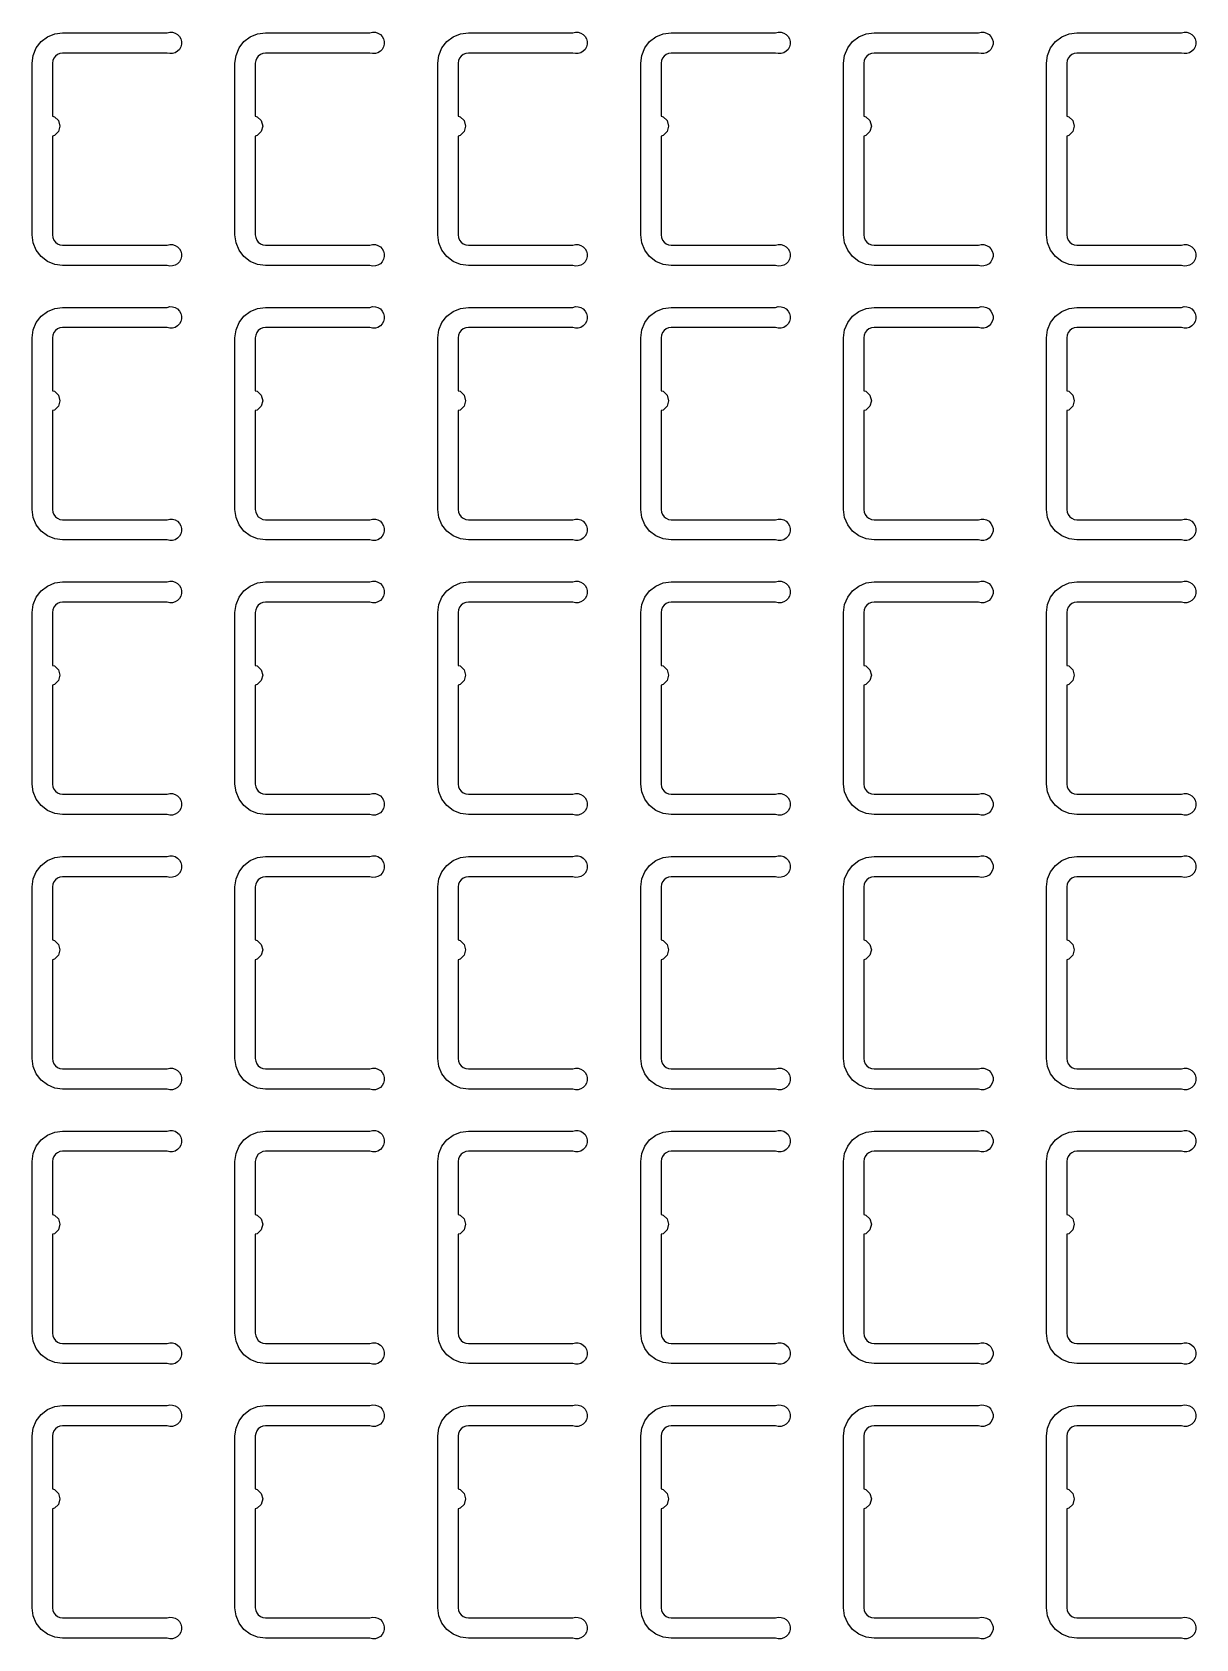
# Model space of a CAD drawing. Extents: x 11 to 212, y 11 to 212.
# Drawn here: x 122.02 to 132.15, y 135.26 to 149.23 of the extents above; entities that cross this region are included whole.
import ezdxf

# ---------------------------------------------------------------- set-up
doc = ezdxf.new("R2010")
doc.units = 0
doc.layers.add('L4', color=7, linetype='continuous')

msp = doc.modelspace()

# ---------------------------------------------------------------- linework, layer by layer
at = {"layer": 'L4'}
for points in [[(123.197, 147.382), (123.22, 147.388), (123.244, 147.387), (123.267, 147.38), (123.288, 147.368), (123.305, 147.35), (123.317, 147.329), (123.323, 147.306), (123.323, 147.282), (123.317, 147.259), (123.305, 147.238), (123.288, 147.22), (123.267, 147.208), (123.244, 147.201), (123.22, 147.2), (123.197, 147.206), (122.288, 147.206), (122.22, 147.215), (122.156, 147.241), (122.101, 147.283), (122.059, 147.338), (122.033, 147.402), (122.024, 147.471), (122.024, 148.965), (122.033, 149.033), (122.059, 149.097), (122.101, 149.152), (122.156, 149.194), (122.22, 149.22), (122.288, 149.229), (123.197, 149.229), (123.22, 149.235), (123.244, 149.234), (123.267, 149.227), (123.288, 149.215), (123.305, 149.198), (123.317, 149.177), (123.323, 149.153), (123.323, 149.129), (123.317, 149.106), (123.305, 149.085), (123.288, 149.068), (123.267, 149.055), (123.244, 149.048), (123.22, 149.048), (123.197, 149.053), (122.288, 149.053), (122.265, 149.05), (122.244, 149.041), (122.226, 149.027), (122.212, 149.009), (122.203, 148.988), (122.2, 148.965), (122.2, 148.504), (122.218, 148.499), (122.252, 148.465), (122.265, 148.418), (122.252, 148.371), (122.218, 148.336), (122.2, 148.331), (122.2, 147.471), (122.203, 147.448), (122.212, 147.426), (122.226, 147.408), (122.244, 147.394), (122.265, 147.385), (122.288, 147.382)], [(124.961, 147.382), (124.985, 147.388), (125.009, 147.387), (125.032, 147.38), (125.053, 147.368), (125.069, 147.35), (125.081, 147.329), (125.087, 147.306), (125.087, 147.282), (125.081, 147.259), (125.069, 147.238), (125.053, 147.22), (125.032, 147.208), (125.009, 147.201), (124.985, 147.2), (124.961, 147.206), (124.053, 147.206), (123.984, 147.215), (123.921, 147.241), (123.866, 147.283), (123.824, 147.338), (123.797, 147.402), (123.788, 147.471), (123.788, 148.965), (123.797, 149.033), (123.824, 149.097), (123.866, 149.152), (123.921, 149.194), (123.984, 149.22), (124.053, 149.229), (124.961, 149.229), (124.985, 149.235), (125.009, 149.234), (125.032, 149.227), (125.053, 149.215), (125.069, 149.198), (125.081, 149.177), (125.087, 149.153), (125.087, 149.129), (125.081, 149.106), (125.069, 149.085), (125.053, 149.068), (125.032, 149.055), (125.009, 149.048), (124.985, 149.048), (124.961, 149.053), (124.053, 149.053), (124.03, 149.05), (124.009, 149.041), (123.991, 149.027), (123.977, 149.009), (123.968, 148.988), (123.965, 148.965), (123.965, 148.504), (123.982, 148.499), (124.017, 148.465), (124.029, 148.418), (124.017, 148.371), (123.982, 148.336), (123.965, 148.331), (123.965, 147.471), (123.968, 147.448), (123.977, 147.426), (123.991, 147.408), (124.009, 147.394), (124.03, 147.385), (124.053, 147.382)], [(126.726, 147.382), (126.75, 147.388), (126.774, 147.387), (126.797, 147.38), (126.817, 147.368), (126.834, 147.35), (126.846, 147.329), (126.852, 147.306), (126.852, 147.282), (126.846, 147.259), (126.834, 147.238), (126.817, 147.22), (126.797, 147.208), (126.774, 147.201), (126.75, 147.2), (126.726, 147.206), (125.818, 147.206), (125.749, 147.215), (125.685, 147.241), (125.63, 147.283), (125.588, 147.338), (125.562, 147.402), (125.553, 147.471), (125.553, 148.965), (125.562, 149.033), (125.588, 149.097), (125.63, 149.152), (125.685, 149.194), (125.749, 149.22), (125.818, 149.229), (126.726, 149.229), (126.75, 149.235), (126.774, 149.234), (126.797, 149.227), (126.817, 149.215), (126.834, 149.198), (126.846, 149.177), (126.852, 149.153), (126.852, 149.129), (126.846, 149.106), (126.834, 149.085), (126.817, 149.068), (126.797, 149.055), (126.774, 149.048), (126.75, 149.048), (126.726, 149.053), (125.818, 149.053), (125.795, 149.05), (125.774, 149.041), (125.755, 149.027), (125.741, 149.009), (125.732, 148.988), (125.729, 148.965), (125.729, 148.504), (125.747, 148.499), (125.782, 148.465), (125.794, 148.418), (125.782, 148.371), (125.747, 148.336), (125.729, 148.331), (125.729, 147.471), (125.732, 147.448), (125.741, 147.426), (125.755, 147.408), (125.774, 147.394), (125.795, 147.385), (125.818, 147.382)], [(128.491, 147.382), (128.514, 147.388), (128.538, 147.387), (128.561, 147.38), (128.582, 147.368), (128.599, 147.35), (128.611, 147.329), (128.617, 147.306), (128.617, 147.282), (128.611, 147.259), (128.599, 147.238), (128.582, 147.22), (128.561, 147.208), (128.538, 147.201), (128.514, 147.2), (128.491, 147.206), (127.582, 147.206), (127.514, 147.215), (127.45, 147.241), (127.395, 147.283), (127.353, 147.338), (127.327, 147.402), (127.318, 147.471), (127.318, 148.965), (127.327, 149.033), (127.353, 149.097), (127.395, 149.152), (127.45, 149.194), (127.514, 149.22), (127.582, 149.229), (128.491, 149.229), (128.514, 149.235), (128.538, 149.234), (128.561, 149.227), (128.582, 149.215), (128.599, 149.198), (128.611, 149.177), (128.617, 149.153), (128.617, 149.129), (128.611, 149.106), (128.599, 149.085), (128.582, 149.068), (128.561, 149.055), (128.538, 149.048), (128.514, 149.048), (128.491, 149.053), (127.582, 149.053), (127.56, 149.05), (127.538, 149.041), (127.52, 149.027), (127.506, 149.009), (127.497, 148.988), (127.494, 148.965), (127.494, 148.504), (127.512, 148.499), (127.546, 148.465), (127.559, 148.418), (127.546, 148.371), (127.512, 148.336), (127.494, 148.331), (127.494, 147.471), (127.497, 147.448), (127.506, 147.426), (127.52, 147.408), (127.538, 147.394), (127.56, 147.385), (127.582, 147.382)], [(130.255, 147.382), (130.279, 147.388), (130.303, 147.387), (130.326, 147.38), (130.347, 147.368), (130.364, 147.35), (130.375, 147.329), (130.382, 147.306), (130.382, 147.282), (130.375, 147.259), (130.364, 147.238), (130.347, 147.22), (130.326, 147.208), (130.303, 147.201), (130.279, 147.2), (130.255, 147.206), (129.347, 147.206), (129.279, 147.215), (129.215, 147.241), (129.16, 147.283), (129.118, 147.338), (129.091, 147.402), (129.082, 147.471), (129.082, 148.965), (129.091, 149.033), (129.118, 149.097), (129.16, 149.152), (129.215, 149.194), (129.279, 149.22), (129.347, 149.229), (130.255, 149.229), (130.279, 149.235), (130.303, 149.234), (130.326, 149.227), (130.347, 149.215), (130.364, 149.198), (130.375, 149.177), (130.382, 149.153), (130.382, 149.129), (130.375, 149.106), (130.364, 149.085), (130.347, 149.068), (130.326, 149.055), (130.303, 149.048), (130.279, 149.048), (130.255, 149.053), (129.347, 149.053), (129.324, 149.05), (129.303, 149.041), (129.285, 149.027), (129.271, 149.009), (129.262, 148.988), (129.259, 148.965), (129.259, 148.504), (129.276, 148.499), (129.311, 148.465), (129.324, 148.418), (129.311, 148.371), (129.276, 148.336), (129.259, 148.331), (129.259, 147.471), (129.262, 147.448), (129.271, 147.426), (129.285, 147.408), (129.303, 147.394), (129.324, 147.385), (129.347, 147.382)], [(132.02, 147.382), (132.044, 147.388), (132.068, 147.387), (132.091, 147.38), (132.112, 147.368), (132.128, 147.35), (132.14, 147.329), (132.146, 147.306), (132.146, 147.282), (132.14, 147.259), (132.128, 147.238), (132.112, 147.22), (132.091, 147.208), (132.068, 147.201), (132.044, 147.2), (132.02, 147.206), (131.112, 147.206), (131.043, 147.215), (130.979, 147.241), (130.925, 147.283), (130.883, 147.338), (130.856, 147.402), (130.847, 147.471), (130.847, 148.965), (130.856, 149.033), (130.883, 149.097), (130.925, 149.152), (130.979, 149.194), (131.043, 149.22), (131.112, 149.229), (132.02, 149.229), (132.044, 149.235), (132.068, 149.234), (132.091, 149.227), (132.112, 149.215), (132.128, 149.198), (132.14, 149.177), (132.146, 149.153), (132.146, 149.129), (132.14, 149.106), (132.128, 149.085), (132.112, 149.068), (132.091, 149.055), (132.068, 149.048), (132.044, 149.048), (132.02, 149.053), (131.112, 149.053), (131.089, 149.05), (131.068, 149.041), (131.049, 149.027), (131.035, 149.009), (131.027, 148.988), (131.024, 148.965), (131.024, 148.504), (131.041, 148.499), (131.076, 148.465), (131.088, 148.418), (131.076, 148.371), (131.041, 148.336), (131.024, 148.331), (131.024, 147.471), (131.027, 147.448), (131.035, 147.426), (131.049, 147.408), (131.068, 147.394), (131.089, 147.385), (131.112, 147.382)], [(123.197, 144.994), (123.22, 145), (123.244, 144.999), (123.267, 144.992), (123.288, 144.98), (123.305, 144.962), (123.317, 144.941), (123.323, 144.918), (123.323, 144.894), (123.317, 144.871), (123.305, 144.85), (123.288, 144.832), (123.267, 144.82), (123.244, 144.813), (123.22, 144.812), (123.197, 144.818), (122.288, 144.818), (122.22, 144.827), (122.156, 144.853), (122.101, 144.895), (122.059, 144.95), (122.033, 145.014), (122.024, 145.082), (122.024, 146.576), (122.033, 146.645), (122.059, 146.709), (122.101, 146.764), (122.156, 146.806), (122.22, 146.832), (122.288, 146.841), (123.197, 146.841), (123.22, 146.847), (123.244, 146.846), (123.267, 146.839), (123.288, 146.827), (123.305, 146.809), (123.317, 146.788), (123.323, 146.765), (123.323, 146.741), (123.317, 146.718), (123.305, 146.697), (123.288, 146.679), (123.267, 146.667), (123.244, 146.66), (123.22, 146.659), (123.197, 146.665), (122.288, 146.665), (122.265, 146.662), (122.244, 146.653), (122.226, 146.639), (122.212, 146.621), (122.203, 146.599), (122.2, 146.576), (122.2, 146.116), (122.218, 146.111), (122.252, 146.076), (122.265, 146.029), (122.252, 145.982), (122.218, 145.948), (122.2, 145.943), (122.2, 145.082), (122.203, 145.06), (122.212, 145.038), (122.226, 145.02), (122.244, 145.006), (122.265, 144.997), (122.288, 144.994)], [(124.961, 144.994), (124.985, 145), (125.009, 144.999), (125.032, 144.992), (125.053, 144.98), (125.069, 144.962), (125.081, 144.941), (125.087, 144.918), (125.087, 144.894), (125.081, 144.871), (125.069, 144.85), (125.053, 144.832), (125.032, 144.82), (125.009, 144.813), (124.985, 144.812), (124.961, 144.818), (124.053, 144.818), (123.984, 144.827), (123.921, 144.853), (123.866, 144.895), (123.824, 144.95), (123.797, 145.014), (123.788, 145.082), (123.788, 146.576), (123.797, 146.645), (123.824, 146.709), (123.866, 146.764), (123.921, 146.806), (123.984, 146.832), (124.053, 146.841), (124.961, 146.841), (124.985, 146.847), (125.009, 146.846), (125.032, 146.839), (125.053, 146.827), (125.069, 146.809), (125.081, 146.788), (125.087, 146.765), (125.087, 146.741), (125.081, 146.718), (125.069, 146.697), (125.053, 146.679), (125.032, 146.667), (125.009, 146.66), (124.985, 146.659), (124.961, 146.665), (124.053, 146.665), (124.03, 146.662), (124.009, 146.653), (123.991, 146.639), (123.977, 146.621), (123.968, 146.599), (123.965, 146.576), (123.965, 146.116), (123.982, 146.111), (124.017, 146.076), (124.029, 146.029), (124.017, 145.982), (123.982, 145.948), (123.965, 145.943), (123.965, 145.082), (123.968, 145.06), (123.977, 145.038), (123.991, 145.02), (124.009, 145.006), (124.03, 144.997), (124.053, 144.994)], [(126.726, 144.994), (126.75, 145), (126.774, 144.999), (126.797, 144.992), (126.817, 144.98), (126.834, 144.962), (126.846, 144.941), (126.852, 144.918), (126.852, 144.894), (126.846, 144.871), (126.834, 144.85), (126.817, 144.832), (126.797, 144.82), (126.774, 144.813), (126.75, 144.812), (126.726, 144.818), (125.818, 144.818), (125.749, 144.827), (125.685, 144.853), (125.63, 144.895), (125.588, 144.95), (125.562, 145.014), (125.553, 145.082), (125.553, 146.576), (125.562, 146.645), (125.588, 146.709), (125.63, 146.764), (125.685, 146.806), (125.749, 146.832), (125.818, 146.841), (126.726, 146.841), (126.75, 146.847), (126.774, 146.846), (126.797, 146.839), (126.817, 146.827), (126.834, 146.809), (126.846, 146.788), (126.852, 146.765), (126.852, 146.741), (126.846, 146.718), (126.834, 146.697), (126.817, 146.679), (126.797, 146.667), (126.774, 146.66), (126.75, 146.659), (126.726, 146.665), (125.818, 146.665), (125.795, 146.662), (125.774, 146.653), (125.755, 146.639), (125.741, 146.621), (125.732, 146.599), (125.729, 146.576), (125.729, 146.116), (125.747, 146.111), (125.782, 146.076), (125.794, 146.029), (125.782, 145.982), (125.747, 145.948), (125.729, 145.943), (125.729, 145.082), (125.732, 145.06), (125.741, 145.038), (125.755, 145.02), (125.774, 145.006), (125.795, 144.997), (125.818, 144.994)], [(128.491, 144.994), (128.514, 145), (128.538, 144.999), (128.561, 144.992), (128.582, 144.98), (128.599, 144.962), (128.611, 144.941), (128.617, 144.918), (128.617, 144.894), (128.611, 144.871), (128.599, 144.85), (128.582, 144.832), (128.561, 144.82), (128.538, 144.813), (128.514, 144.812), (128.491, 144.818), (127.582, 144.818), (127.514, 144.827), (127.45, 144.853), (127.395, 144.895), (127.353, 144.95), (127.327, 145.014), (127.318, 145.082), (127.318, 146.576), (127.327, 146.645), (127.353, 146.709), (127.395, 146.764), (127.45, 146.806), (127.514, 146.832), (127.582, 146.841), (128.491, 146.841), (128.514, 146.847), (128.538, 146.846), (128.561, 146.839), (128.582, 146.827), (128.599, 146.809), (128.611, 146.788), (128.617, 146.765), (128.617, 146.741), (128.611, 146.718), (128.599, 146.697), (128.582, 146.679), (128.561, 146.667), (128.538, 146.66), (128.514, 146.659), (128.491, 146.665), (127.582, 146.665), (127.56, 146.662), (127.538, 146.653), (127.52, 146.639), (127.506, 146.621), (127.497, 146.599), (127.494, 146.576), (127.494, 146.116), (127.512, 146.111), (127.546, 146.076), (127.559, 146.029), (127.546, 145.982), (127.512, 145.948), (127.494, 145.943), (127.494, 145.082), (127.497, 145.06), (127.506, 145.038), (127.52, 145.02), (127.538, 145.006), (127.56, 144.997), (127.582, 144.994)], [(130.255, 144.994), (130.279, 145), (130.303, 144.999), (130.326, 144.992), (130.347, 144.98), (130.364, 144.962), (130.375, 144.941), (130.382, 144.918), (130.382, 144.894), (130.375, 144.871), (130.364, 144.85), (130.347, 144.832), (130.326, 144.82), (130.303, 144.813), (130.279, 144.812), (130.255, 144.818), (129.347, 144.818), (129.279, 144.827), (129.215, 144.853), (129.16, 144.895), (129.118, 144.95), (129.091, 145.014), (129.082, 145.082), (129.082, 146.576), (129.091, 146.645), (129.118, 146.709), (129.16, 146.764), (129.215, 146.806), (129.279, 146.832), (129.347, 146.841), (130.255, 146.841), (130.279, 146.847), (130.303, 146.846), (130.326, 146.839), (130.347, 146.827), (130.364, 146.809), (130.375, 146.788), (130.382, 146.765), (130.382, 146.741), (130.375, 146.718), (130.364, 146.697), (130.347, 146.679), (130.326, 146.667), (130.303, 146.66), (130.279, 146.659), (130.255, 146.665), (129.347, 146.665), (129.324, 146.662), (129.303, 146.653), (129.285, 146.639), (129.271, 146.621), (129.262, 146.599), (129.259, 146.576), (129.259, 146.116), (129.276, 146.111), (129.311, 146.076), (129.324, 146.029), (129.311, 145.982), (129.276, 145.948), (129.259, 145.943), (129.259, 145.082), (129.262, 145.06), (129.271, 145.038), (129.285, 145.02), (129.303, 145.006), (129.324, 144.997), (129.347, 144.994)], [(132.02, 144.994), (132.044, 145), (132.068, 144.999), (132.091, 144.992), (132.112, 144.98), (132.128, 144.962), (132.14, 144.941), (132.146, 144.918), (132.146, 144.894), (132.14, 144.871), (132.128, 144.85), (132.112, 144.832), (132.091, 144.82), (132.068, 144.813), (132.044, 144.812), (132.02, 144.818), (131.112, 144.818), (131.043, 144.827), (130.979, 144.853), (130.925, 144.895), (130.883, 144.95), (130.856, 145.014), (130.847, 145.082), (130.847, 146.576), (130.856, 146.645), (130.883, 146.709), (130.925, 146.764), (130.979, 146.806), (131.043, 146.832), (131.112, 146.841), (132.02, 146.841), (132.044, 146.847), (132.068, 146.846), (132.091, 146.839), (132.112, 146.827), (132.128, 146.809), (132.14, 146.788), (132.146, 146.765), (132.146, 146.741), (132.14, 146.718), (132.128, 146.697), (132.112, 146.679), (132.091, 146.667), (132.068, 146.66), (132.044, 146.659), (132.02, 146.665), (131.112, 146.665), (131.089, 146.662), (131.068, 146.653), (131.049, 146.639), (131.035, 146.621), (131.027, 146.599), (131.024, 146.576), (131.024, 146.116), (131.041, 146.111), (131.076, 146.076), (131.088, 146.029), (131.076, 145.982), (131.041, 145.948), (131.024, 145.943), (131.024, 145.082), (131.027, 145.06), (131.035, 145.038), (131.049, 145.02), (131.068, 145.006), (131.089, 144.997), (131.112, 144.994)], [(123.197, 142.606), (123.22, 142.611), (123.244, 142.611), (123.267, 142.604), (123.288, 142.591), (123.305, 142.574), (123.317, 142.553), (123.323, 142.53), (123.323, 142.506), (123.317, 142.482), (123.305, 142.461), (123.288, 142.444), (123.267, 142.432), (123.244, 142.425), (123.22, 142.424), (123.197, 142.429), (122.288, 142.429), (122.22, 142.438), (122.156, 142.465), (122.101, 142.507), (122.059, 142.562), (122.033, 142.626), (122.024, 142.694), (122.024, 144.188), (122.033, 144.257), (122.059, 144.321), (122.101, 144.375), (122.156, 144.417), (122.22, 144.444), (122.288, 144.453), (123.197, 144.453), (123.22, 144.458), (123.244, 144.458), (123.267, 144.451), (123.288, 144.438), (123.305, 144.421), (123.317, 144.4), (123.323, 144.377), (123.323, 144.353), (123.317, 144.329), (123.305, 144.308), (123.288, 144.291), (123.267, 144.279), (123.244, 144.272), (123.22, 144.271), (123.197, 144.276), (122.288, 144.276), (122.265, 144.273), (122.244, 144.265), (122.226, 144.251), (122.212, 144.232), (122.203, 144.211), (122.2, 144.188), (122.2, 143.727), (122.218, 143.723), (122.252, 143.688), (122.265, 143.641), (122.252, 143.594), (122.218, 143.56), (122.2, 143.555), (122.2, 142.694), (122.203, 142.671), (122.212, 142.65), (122.226, 142.632), (122.244, 142.618), (122.265, 142.609), (122.288, 142.606)], [(124.961, 142.606), (124.985, 142.611), (125.009, 142.611), (125.032, 142.604), (125.053, 142.591), (125.069, 142.574), (125.081, 142.553), (125.087, 142.53), (125.087, 142.506), (125.081, 142.482), (125.069, 142.461), (125.053, 142.444), (125.032, 142.432), (125.009, 142.425), (124.985, 142.424), (124.961, 142.429), (124.053, 142.429), (123.984, 142.438), (123.921, 142.465), (123.866, 142.507), (123.824, 142.562), (123.797, 142.626), (123.788, 142.694), (123.788, 144.188), (123.797, 144.257), (123.824, 144.321), (123.866, 144.375), (123.921, 144.417), (123.984, 144.444), (124.053, 144.453), (124.961, 144.453), (124.985, 144.458), (125.009, 144.458), (125.032, 144.451), (125.053, 144.438), (125.069, 144.421), (125.081, 144.4), (125.087, 144.377), (125.087, 144.353), (125.081, 144.329), (125.069, 144.308), (125.053, 144.291), (125.032, 144.279), (125.009, 144.272), (124.985, 144.271), (124.961, 144.276), (124.053, 144.276), (124.03, 144.273), (124.009, 144.265), (123.991, 144.251), (123.977, 144.232), (123.968, 144.211), (123.965, 144.188), (123.965, 143.727), (123.982, 143.723), (124.017, 143.688), (124.029, 143.641), (124.017, 143.594), (123.982, 143.56), (123.965, 143.555), (123.965, 142.694), (123.968, 142.671), (123.977, 142.65), (123.991, 142.632), (124.009, 142.618), (124.03, 142.609), (124.053, 142.606)], [(126.726, 142.606), (126.75, 142.611), (126.774, 142.611), (126.797, 142.604), (126.817, 142.591), (126.834, 142.574), (126.846, 142.553), (126.852, 142.53), (126.852, 142.506), (126.846, 142.482), (126.834, 142.461), (126.817, 142.444), (126.797, 142.432), (126.774, 142.425), (126.75, 142.424), (126.726, 142.429), (125.818, 142.429), (125.749, 142.438), (125.685, 142.465), (125.63, 142.507), (125.588, 142.562), (125.562, 142.626), (125.553, 142.694), (125.553, 144.188), (125.562, 144.257), (125.588, 144.321), (125.63, 144.375), (125.685, 144.417), (125.749, 144.444), (125.818, 144.453), (126.726, 144.453), (126.75, 144.458), (126.774, 144.458), (126.797, 144.451), (126.817, 144.438), (126.834, 144.421), (126.846, 144.4), (126.852, 144.377), (126.852, 144.353), (126.846, 144.329), (126.834, 144.308), (126.817, 144.291), (126.797, 144.279), (126.774, 144.272), (126.75, 144.271), (126.726, 144.276), (125.818, 144.276), (125.795, 144.273), (125.774, 144.265), (125.755, 144.251), (125.741, 144.232), (125.732, 144.211), (125.729, 144.188), (125.729, 143.727), (125.747, 143.723), (125.782, 143.688), (125.794, 143.641), (125.782, 143.594), (125.747, 143.56), (125.729, 143.555), (125.729, 142.694), (125.732, 142.671), (125.741, 142.65), (125.755, 142.632), (125.774, 142.618), (125.795, 142.609), (125.818, 142.606)], [(128.491, 142.606), (128.514, 142.611), (128.538, 142.611), (128.561, 142.604), (128.582, 142.591), (128.599, 142.574), (128.611, 142.553), (128.617, 142.53), (128.617, 142.506), (128.611, 142.482), (128.599, 142.461), (128.582, 142.444), (128.561, 142.432), (128.538, 142.425), (128.514, 142.424), (128.491, 142.429), (127.582, 142.429), (127.514, 142.438), (127.45, 142.465), (127.395, 142.507), (127.353, 142.562), (127.327, 142.626), (127.318, 142.694), (127.318, 144.188), (127.327, 144.257), (127.353, 144.321), (127.395, 144.375), (127.45, 144.417), (127.514, 144.444), (127.582, 144.453), (128.491, 144.453), (128.514, 144.458), (128.538, 144.458), (128.561, 144.451), (128.582, 144.438), (128.599, 144.421), (128.611, 144.4), (128.617, 144.377), (128.617, 144.353), (128.611, 144.329), (128.599, 144.308), (128.582, 144.291), (128.561, 144.279), (128.538, 144.272), (128.514, 144.271), (128.491, 144.276), (127.582, 144.276), (127.56, 144.273), (127.538, 144.265), (127.52, 144.251), (127.506, 144.232), (127.497, 144.211), (127.494, 144.188), (127.494, 143.727), (127.512, 143.723), (127.546, 143.688), (127.559, 143.641), (127.546, 143.594), (127.512, 143.56), (127.494, 143.555), (127.494, 142.694), (127.497, 142.671), (127.506, 142.65), (127.52, 142.632), (127.538, 142.618), (127.56, 142.609), (127.582, 142.606)], [(130.255, 142.606), (130.279, 142.611), (130.303, 142.611), (130.326, 142.604), (130.347, 142.591), (130.364, 142.574), (130.375, 142.553), (130.382, 142.53), (130.382, 142.506), (130.375, 142.482), (130.364, 142.461), (130.347, 142.444), (130.326, 142.432), (130.303, 142.425), (130.279, 142.424), (130.255, 142.429), (129.347, 142.429), (129.279, 142.438), (129.215, 142.465), (129.16, 142.507), (129.118, 142.562), (129.091, 142.626), (129.082, 142.694), (129.082, 144.188), (129.091, 144.257), (129.118, 144.321), (129.16, 144.375), (129.215, 144.417), (129.279, 144.444), (129.347, 144.453), (130.255, 144.453), (130.279, 144.458), (130.303, 144.458), (130.326, 144.451), (130.347, 144.438), (130.364, 144.421), (130.375, 144.4), (130.382, 144.377), (130.382, 144.353), (130.375, 144.329), (130.364, 144.308), (130.347, 144.291), (130.326, 144.279), (130.303, 144.272), (130.279, 144.271), (130.255, 144.276), (129.347, 144.276), (129.324, 144.273), (129.303, 144.265), (129.285, 144.251), (129.271, 144.232), (129.262, 144.211), (129.259, 144.188), (129.259, 143.727), (129.276, 143.723), (129.311, 143.688), (129.324, 143.641), (129.311, 143.594), (129.276, 143.56), (129.259, 143.555), (129.259, 142.694), (129.262, 142.671), (129.271, 142.65), (129.285, 142.632), (129.303, 142.618), (129.324, 142.609), (129.347, 142.606)], [(132.02, 142.606), (132.044, 142.611), (132.068, 142.611), (132.091, 142.604), (132.112, 142.591), (132.128, 142.574), (132.14, 142.553), (132.146, 142.53), (132.146, 142.506), (132.14, 142.482), (132.128, 142.461), (132.112, 142.444), (132.091, 142.432), (132.068, 142.425), (132.044, 142.424), (132.02, 142.429), (131.112, 142.429), (131.043, 142.438), (130.979, 142.465), (130.925, 142.507), (130.883, 142.562), (130.856, 142.626), (130.847, 142.694), (130.847, 144.188), (130.856, 144.257), (130.883, 144.321), (130.925, 144.375), (130.979, 144.417), (131.043, 144.444), (131.112, 144.453), (132.02, 144.453), (132.044, 144.458), (132.068, 144.458), (132.091, 144.451), (132.112, 144.438), (132.128, 144.421), (132.14, 144.4), (132.146, 144.377), (132.146, 144.353), (132.14, 144.329), (132.128, 144.308), (132.112, 144.291), (132.091, 144.279), (132.068, 144.272), (132.044, 144.271), (132.02, 144.276), (131.112, 144.276), (131.089, 144.273), (131.068, 144.265), (131.049, 144.251), (131.035, 144.232), (131.027, 144.211), (131.024, 144.188), (131.024, 143.727), (131.041, 143.723), (131.076, 143.688), (131.088, 143.641), (131.076, 143.594), (131.041, 143.56), (131.024, 143.555), (131.024, 142.694), (131.027, 142.671), (131.035, 142.65), (131.049, 142.632), (131.068, 142.618), (131.089, 142.609), (131.112, 142.606)], [(123.197, 140.218), (123.22, 140.223), (123.244, 140.222), (123.267, 140.216), (123.288, 140.203), (123.305, 140.186), (123.317, 140.165), (123.323, 140.141), (123.323, 140.117), (123.317, 140.094), (123.305, 140.073), (123.288, 140.056), (123.267, 140.043), (123.244, 140.036), (123.22, 140.036), (123.197, 140.041), (122.288, 140.041), (122.22, 140.05), (122.156, 140.077), (122.101, 140.119), (122.059, 140.174), (122.033, 140.237), (122.024, 140.306), (122.024, 141.8), (122.033, 141.869), (122.059, 141.932), (122.101, 141.987), (122.156, 142.029), (122.22, 142.056), (122.288, 142.065), (123.197, 142.065), (123.22, 142.07), (123.244, 142.069), (123.267, 142.063), (123.288, 142.05), (123.305, 142.033), (123.317, 142.012), (123.323, 141.989), (123.323, 141.964), (123.317, 141.941), (123.305, 141.92), (123.288, 141.903), (123.267, 141.89), (123.244, 141.884), (123.22, 141.883), (123.197, 141.888), (122.288, 141.888), (122.265, 141.885), (122.244, 141.876), (122.226, 141.862), (122.212, 141.844), (122.203, 141.823), (122.2, 141.8), (122.2, 141.339), (122.218, 141.334), (122.252, 141.3), (122.265, 141.253), (122.252, 141.206), (122.218, 141.171), (122.2, 141.167), (122.2, 140.306), (122.203, 140.283), (122.212, 140.262), (122.226, 140.243), (122.244, 140.229), (122.265, 140.221), (122.288, 140.218)], [(124.961, 140.218), (124.985, 140.223), (125.009, 140.222), (125.032, 140.216), (125.053, 140.203), (125.069, 140.186), (125.081, 140.165), (125.087, 140.141), (125.087, 140.117), (125.081, 140.094), (125.069, 140.073), (125.053, 140.056), (125.032, 140.043), (125.009, 140.036), (124.985, 140.036), (124.961, 140.041), (124.053, 140.041), (123.984, 140.05), (123.921, 140.077), (123.866, 140.119), (123.824, 140.174), (123.797, 140.237), (123.788, 140.306), (123.788, 141.8), (123.797, 141.869), (123.824, 141.932), (123.866, 141.987), (123.921, 142.029), (123.984, 142.056), (124.053, 142.065), (124.961, 142.065), (124.985, 142.07), (125.009, 142.069), (125.032, 142.063), (125.053, 142.05), (125.069, 142.033), (125.081, 142.012), (125.087, 141.989), (125.087, 141.964), (125.081, 141.941), (125.069, 141.92), (125.053, 141.903), (125.032, 141.89), (125.009, 141.884), (124.985, 141.883), (124.961, 141.888), (124.053, 141.888), (124.03, 141.885), (124.009, 141.876), (123.991, 141.862), (123.977, 141.844), (123.968, 141.823), (123.965, 141.8), (123.965, 141.339), (123.982, 141.334), (124.017, 141.3), (124.029, 141.253), (124.017, 141.206), (123.982, 141.171), (123.965, 141.167), (123.965, 140.306), (123.968, 140.283), (123.977, 140.262), (123.991, 140.243), (124.009, 140.229), (124.03, 140.221), (124.053, 140.218)], [(126.726, 140.218), (126.75, 140.223), (126.774, 140.222), (126.797, 140.216), (126.817, 140.203), (126.834, 140.186), (126.846, 140.165), (126.852, 140.141), (126.852, 140.117), (126.846, 140.094), (126.834, 140.073), (126.817, 140.056), (126.797, 140.043), (126.774, 140.036), (126.75, 140.036), (126.726, 140.041), (125.818, 140.041), (125.749, 140.05), (125.685, 140.077), (125.63, 140.119), (125.588, 140.174), (125.562, 140.237), (125.553, 140.306), (125.553, 141.8), (125.562, 141.869), (125.588, 141.932), (125.63, 141.987), (125.685, 142.029), (125.749, 142.056), (125.818, 142.065), (126.726, 142.065), (126.75, 142.07), (126.774, 142.069), (126.797, 142.063), (126.817, 142.05), (126.834, 142.033), (126.846, 142.012), (126.852, 141.989), (126.852, 141.964), (126.846, 141.941), (126.834, 141.92), (126.817, 141.903), (126.797, 141.89), (126.774, 141.884), (126.75, 141.883), (126.726, 141.888), (125.818, 141.888), (125.795, 141.885), (125.774, 141.876), (125.755, 141.862), (125.741, 141.844), (125.732, 141.823), (125.729, 141.8), (125.729, 141.339), (125.747, 141.334), (125.782, 141.3), (125.794, 141.253), (125.782, 141.206), (125.747, 141.171), (125.729, 141.167), (125.729, 140.306), (125.732, 140.283), (125.741, 140.262), (125.755, 140.243), (125.774, 140.229), (125.795, 140.221), (125.818, 140.218)], [(128.491, 140.218), (128.514, 140.223), (128.538, 140.222), (128.561, 140.216), (128.582, 140.203), (128.599, 140.186), (128.611, 140.165), (128.617, 140.141), (128.617, 140.117), (128.611, 140.094), (128.599, 140.073), (128.582, 140.056), (128.561, 140.043), (128.538, 140.036), (128.514, 140.036), (128.491, 140.041), (127.582, 140.041), (127.514, 140.05), (127.45, 140.077), (127.395, 140.119), (127.353, 140.174), (127.327, 140.237), (127.318, 140.306), (127.318, 141.8), (127.327, 141.869), (127.353, 141.932), (127.395, 141.987), (127.45, 142.029), (127.514, 142.056), (127.582, 142.065), (128.491, 142.065), (128.514, 142.07), (128.538, 142.069), (128.561, 142.063), (128.582, 142.05), (128.599, 142.033), (128.611, 142.012), (128.617, 141.989), (128.617, 141.964), (128.611, 141.941), (128.599, 141.92), (128.582, 141.903), (128.561, 141.89), (128.538, 141.884), (128.514, 141.883), (128.491, 141.888), (127.582, 141.888), (127.56, 141.885), (127.538, 141.876), (127.52, 141.862), (127.506, 141.844), (127.497, 141.823), (127.494, 141.8), (127.494, 141.339), (127.512, 141.334), (127.546, 141.3), (127.559, 141.253), (127.546, 141.206), (127.512, 141.171), (127.494, 141.167), (127.494, 140.306), (127.497, 140.283), (127.506, 140.262), (127.52, 140.243), (127.538, 140.229), (127.56, 140.221), (127.582, 140.218)], [(130.255, 140.218), (130.279, 140.223), (130.303, 140.222), (130.326, 140.216), (130.347, 140.203), (130.364, 140.186), (130.375, 140.165), (130.382, 140.141), (130.382, 140.117), (130.375, 140.094), (130.364, 140.073), (130.347, 140.056), (130.326, 140.043), (130.303, 140.036), (130.279, 140.036), (130.255, 140.041), (129.347, 140.041), (129.279, 140.05), (129.215, 140.077), (129.16, 140.119), (129.118, 140.174), (129.091, 140.237), (129.082, 140.306), (129.082, 141.8), (129.091, 141.869), (129.118, 141.932), (129.16, 141.987), (129.215, 142.029), (129.279, 142.056), (129.347, 142.065), (130.255, 142.065), (130.279, 142.07), (130.303, 142.069), (130.326, 142.063), (130.347, 142.05), (130.364, 142.033), (130.375, 142.012), (130.382, 141.989), (130.382, 141.964), (130.375, 141.941), (130.364, 141.92), (130.347, 141.903), (130.326, 141.89), (130.303, 141.884), (130.279, 141.883), (130.255, 141.888), (129.347, 141.888), (129.324, 141.885), (129.303, 141.876), (129.285, 141.862), (129.271, 141.844), (129.262, 141.823), (129.259, 141.8), (129.259, 141.339), (129.276, 141.334), (129.311, 141.3), (129.324, 141.253), (129.311, 141.206), (129.276, 141.171), (129.259, 141.167), (129.259, 140.306), (129.262, 140.283), (129.271, 140.262), (129.285, 140.243), (129.303, 140.229), (129.324, 140.221), (129.347, 140.218)], [(132.02, 140.218), (132.044, 140.223), (132.068, 140.222), (132.091, 140.216), (132.112, 140.203), (132.128, 140.186), (132.14, 140.165), (132.146, 140.141), (132.146, 140.117), (132.14, 140.094), (132.128, 140.073), (132.112, 140.056), (132.091, 140.043), (132.068, 140.036), (132.044, 140.036), (132.02, 140.041), (131.112, 140.041), (131.043, 140.05), (130.979, 140.077), (130.925, 140.119), (130.883, 140.174), (130.856, 140.237), (130.847, 140.306), (130.847, 141.8), (130.856, 141.869), (130.883, 141.932), (130.925, 141.987), (130.979, 142.029), (131.043, 142.056), (131.112, 142.065), (132.02, 142.065), (132.044, 142.07), (132.068, 142.069), (132.091, 142.063), (132.112, 142.05), (132.128, 142.033), (132.14, 142.012), (132.146, 141.989), (132.146, 141.964), (132.14, 141.941), (132.128, 141.92), (132.112, 141.903), (132.091, 141.89), (132.068, 141.884), (132.044, 141.883), (132.02, 141.888), (131.112, 141.888), (131.089, 141.885), (131.068, 141.876), (131.049, 141.862), (131.035, 141.844), (131.027, 141.823), (131.024, 141.8), (131.024, 141.339), (131.041, 141.334), (131.076, 141.3), (131.088, 141.253), (131.076, 141.206), (131.041, 141.171), (131.024, 141.167), (131.024, 140.306), (131.027, 140.283), (131.035, 140.262), (131.049, 140.243), (131.068, 140.229), (131.089, 140.221), (131.112, 140.218)], [(123.197, 137.829), (123.22, 137.835), (123.244, 137.834), (123.267, 137.827), (123.288, 137.815), (123.305, 137.798), (123.317, 137.777), (123.323, 137.753), (123.323, 137.729), (123.317, 137.706), (123.305, 137.685), (123.288, 137.668), (123.267, 137.655), (123.244, 137.648), (123.22, 137.648), (123.197, 137.653), (122.288, 137.653), (122.22, 137.662), (122.156, 137.688), (122.101, 137.73), (122.059, 137.785), (122.033, 137.849), (122.024, 137.918), (122.024, 139.412), (122.033, 139.48), (122.059, 139.544), (122.101, 139.599), (122.156, 139.641), (122.22, 139.667), (122.288, 139.676), (123.197, 139.676), (123.22, 139.682), (123.244, 139.681), (123.267, 139.674), (123.288, 139.662), (123.305, 139.645), (123.317, 139.624), (123.323, 139.6), (123.323, 139.576), (123.317, 139.553), (123.305, 139.532), (123.288, 139.515), (123.267, 139.502), (123.244, 139.495), (123.22, 139.495), (123.197, 139.5), (122.288, 139.5), (122.265, 139.497), (122.244, 139.488), (122.226, 139.474), (122.212, 139.456), (122.203, 139.435), (122.2, 139.412), (122.2, 138.951), (122.218, 138.946), (122.252, 138.912), (122.265, 138.865), (122.252, 138.818), (122.218, 138.783), (122.2, 138.778), (122.2, 137.918), (122.203, 137.895), (122.212, 137.874), (122.226, 137.855), (122.244, 137.841), (122.265, 137.832), (122.288, 137.829)], [(124.961, 137.829), (124.985, 137.835), (125.009, 137.834), (125.032, 137.827), (125.053, 137.815), (125.069, 137.798), (125.081, 137.777), (125.087, 137.753), (125.087, 137.729), (125.081, 137.706), (125.069, 137.685), (125.053, 137.668), (125.032, 137.655), (125.009, 137.648), (124.985, 137.648), (124.961, 137.653), (124.053, 137.653), (123.984, 137.662), (123.921, 137.688), (123.866, 137.73), (123.824, 137.785), (123.797, 137.849), (123.788, 137.918), (123.788, 139.412), (123.797, 139.48), (123.824, 139.544), (123.866, 139.599), (123.921, 139.641), (123.984, 139.667), (124.053, 139.676), (124.961, 139.676), (124.985, 139.682), (125.009, 139.681), (125.032, 139.674), (125.053, 139.662), (125.069, 139.645), (125.081, 139.624), (125.087, 139.6), (125.087, 139.576), (125.081, 139.553), (125.069, 139.532), (125.053, 139.515), (125.032, 139.502), (125.009, 139.495), (124.985, 139.495), (124.961, 139.5), (124.053, 139.5), (124.03, 139.497), (124.009, 139.488), (123.991, 139.474), (123.977, 139.456), (123.968, 139.435), (123.965, 139.412), (123.965, 138.951), (123.982, 138.946), (124.017, 138.912), (124.029, 138.865), (124.017, 138.818), (123.982, 138.783), (123.965, 138.778), (123.965, 137.918), (123.968, 137.895), (123.977, 137.874), (123.991, 137.855), (124.009, 137.841), (124.03, 137.832), (124.053, 137.829)], [(126.726, 137.829), (126.75, 137.835), (126.774, 137.834), (126.797, 137.827), (126.817, 137.815), (126.834, 137.798), (126.846, 137.777), (126.852, 137.753), (126.852, 137.729), (126.846, 137.706), (126.834, 137.685), (126.817, 137.668), (126.797, 137.655), (126.774, 137.648), (126.75, 137.648), (126.726, 137.653), (125.818, 137.653), (125.749, 137.662), (125.685, 137.688), (125.63, 137.73), (125.588, 137.785), (125.562, 137.849), (125.553, 137.918), (125.553, 139.412), (125.562, 139.48), (125.588, 139.544), (125.63, 139.599), (125.685, 139.641), (125.749, 139.667), (125.818, 139.676), (126.726, 139.676), (126.75, 139.682), (126.774, 139.681), (126.797, 139.674), (126.817, 139.662), (126.834, 139.645), (126.846, 139.624), (126.852, 139.6), (126.852, 139.576), (126.846, 139.553), (126.834, 139.532), (126.817, 139.515), (126.797, 139.502), (126.774, 139.495), (126.75, 139.495), (126.726, 139.5), (125.818, 139.5), (125.795, 139.497), (125.774, 139.488), (125.755, 139.474), (125.741, 139.456), (125.732, 139.435), (125.729, 139.412), (125.729, 138.951), (125.747, 138.946), (125.782, 138.912), (125.794, 138.865), (125.782, 138.818), (125.747, 138.783), (125.729, 138.778), (125.729, 137.918), (125.732, 137.895), (125.741, 137.874), (125.755, 137.855), (125.774, 137.841), (125.795, 137.832), (125.818, 137.829)], [(128.491, 137.829), (128.514, 137.835), (128.538, 137.834), (128.561, 137.827), (128.582, 137.815), (128.599, 137.798), (128.611, 137.777), (128.617, 137.753), (128.617, 137.729), (128.611, 137.706), (128.599, 137.685), (128.582, 137.668), (128.561, 137.655), (128.538, 137.648), (128.514, 137.648), (128.491, 137.653), (127.582, 137.653), (127.514, 137.662), (127.45, 137.688), (127.395, 137.73), (127.353, 137.785), (127.327, 137.849), (127.318, 137.918), (127.318, 139.412), (127.327, 139.48), (127.353, 139.544), (127.395, 139.599), (127.45, 139.641), (127.514, 139.667), (127.582, 139.676), (128.491, 139.676), (128.514, 139.682), (128.538, 139.681), (128.561, 139.674), (128.582, 139.662), (128.599, 139.645), (128.611, 139.624), (128.617, 139.6), (128.617, 139.576), (128.611, 139.553), (128.599, 139.532), (128.582, 139.515), (128.561, 139.502), (128.538, 139.495), (128.514, 139.495), (128.491, 139.5), (127.582, 139.5), (127.56, 139.497), (127.538, 139.488), (127.52, 139.474), (127.506, 139.456), (127.497, 139.435), (127.494, 139.412), (127.494, 138.951), (127.512, 138.946), (127.546, 138.912), (127.559, 138.865), (127.546, 138.818), (127.512, 138.783), (127.494, 138.778), (127.494, 137.918), (127.497, 137.895), (127.506, 137.874), (127.52, 137.855), (127.538, 137.841), (127.56, 137.832), (127.582, 137.829)], [(130.255, 137.829), (130.279, 137.835), (130.303, 137.834), (130.326, 137.827), (130.347, 137.815), (130.364, 137.798), (130.375, 137.777), (130.382, 137.753), (130.382, 137.729), (130.375, 137.706), (130.364, 137.685), (130.347, 137.668), (130.326, 137.655), (130.303, 137.648), (130.279, 137.648), (130.255, 137.653), (129.347, 137.653), (129.279, 137.662), (129.215, 137.688), (129.16, 137.73), (129.118, 137.785), (129.091, 137.849), (129.082, 137.918), (129.082, 139.412), (129.091, 139.48), (129.118, 139.544), (129.16, 139.599), (129.215, 139.641), (129.279, 139.667), (129.347, 139.676), (130.255, 139.676), (130.279, 139.682), (130.303, 139.681), (130.326, 139.674), (130.347, 139.662), (130.364, 139.645), (130.375, 139.624), (130.382, 139.6), (130.382, 139.576), (130.375, 139.553), (130.364, 139.532), (130.347, 139.515), (130.326, 139.502), (130.303, 139.495), (130.279, 139.495), (130.255, 139.5), (129.347, 139.5), (129.324, 139.497), (129.303, 139.488), (129.285, 139.474), (129.271, 139.456), (129.262, 139.435), (129.259, 139.412), (129.259, 138.951), (129.276, 138.946), (129.311, 138.912), (129.324, 138.865), (129.311, 138.818), (129.276, 138.783), (129.259, 138.778), (129.259, 137.918), (129.262, 137.895), (129.271, 137.874), (129.285, 137.855), (129.303, 137.841), (129.324, 137.832), (129.347, 137.829)], [(132.02, 137.829), (132.044, 137.835), (132.068, 137.834), (132.091, 137.827), (132.112, 137.815), (132.128, 137.798), (132.14, 137.777), (132.146, 137.753), (132.146, 137.729), (132.14, 137.706), (132.128, 137.685), (132.112, 137.668), (132.091, 137.655), (132.068, 137.648), (132.044, 137.648), (132.02, 137.653), (131.112, 137.653), (131.043, 137.662), (130.979, 137.688), (130.925, 137.73), (130.883, 137.785), (130.856, 137.849), (130.847, 137.918), (130.847, 139.412), (130.856, 139.48), (130.883, 139.544), (130.925, 139.599), (130.979, 139.641), (131.043, 139.667), (131.112, 139.676), (132.02, 139.676), (132.044, 139.682), (132.068, 139.681), (132.091, 139.674), (132.112, 139.662), (132.128, 139.645), (132.14, 139.624), (132.146, 139.6), (132.146, 139.576), (132.14, 139.553), (132.128, 139.532), (132.112, 139.515), (132.091, 139.502), (132.068, 139.495), (132.044, 139.495), (132.02, 139.5), (131.112, 139.5), (131.089, 139.497), (131.068, 139.488), (131.049, 139.474), (131.035, 139.456), (131.027, 139.435), (131.024, 139.412), (131.024, 138.951), (131.041, 138.946), (131.076, 138.912), (131.088, 138.865), (131.076, 138.818), (131.041, 138.783), (131.024, 138.778), (131.024, 137.918), (131.027, 137.895), (131.035, 137.874), (131.049, 137.855), (131.068, 137.841), (131.089, 137.832), (131.112, 137.829)], [(123.197, 135.441), (123.22, 135.447), (123.244, 135.446), (123.267, 135.439), (123.288, 135.427), (123.305, 135.409), (123.317, 135.388), (123.323, 135.365), (123.323, 135.341), (123.317, 135.318), (123.305, 135.297), (123.288, 135.279), (123.267, 135.267), (123.244, 135.26), (123.22, 135.259), (123.197, 135.265), (122.288, 135.265), (122.22, 135.274), (122.156, 135.3), (122.101, 135.342), (122.059, 135.397), (122.033, 135.461), (122.024, 135.529), (122.024, 137.024), (122.033, 137.092), (122.059, 137.156), (122.101, 137.211), (122.156, 137.253), (122.22, 137.279), (122.288, 137.288), (123.197, 137.288), (123.22, 137.294), (123.244, 137.293), (123.267, 137.286), (123.288, 137.274), (123.305, 137.256), (123.317, 137.235), (123.323, 137.212), (123.323, 137.188), (123.317, 137.165), (123.305, 137.144), (123.288, 137.126), (123.267, 137.114), (123.244, 137.107), (123.22, 137.106), (123.197, 137.112), (122.288, 137.112), (122.265, 137.109), (122.244, 137.1), (122.226, 137.086), (122.212, 137.068), (122.203, 137.046), (122.2, 137.024), (122.2, 136.563), (122.218, 136.558), (122.252, 136.524), (122.265, 136.476), (122.252, 136.429), (122.218, 136.395), (122.2, 136.39), (122.2, 135.529), (122.203, 135.507), (122.212, 135.485), (122.226, 135.467), (122.244, 135.453), (122.265, 135.444), (122.288, 135.441)], [(124.961, 135.441), (124.985, 135.447), (125.009, 135.446), (125.032, 135.439), (125.053, 135.427), (125.069, 135.409), (125.081, 135.388), (125.087, 135.365), (125.087, 135.341), (125.081, 135.318), (125.069, 135.297), (125.053, 135.279), (125.032, 135.267), (125.009, 135.26), (124.985, 135.259), (124.961, 135.265), (124.053, 135.265), (123.984, 135.274), (123.921, 135.3), (123.866, 135.342), (123.824, 135.397), (123.797, 135.461), (123.788, 135.529), (123.788, 137.024), (123.797, 137.092), (123.824, 137.156), (123.866, 137.211), (123.921, 137.253), (123.984, 137.279), (124.053, 137.288), (124.961, 137.288), (124.985, 137.294), (125.009, 137.293), (125.032, 137.286), (125.053, 137.274), (125.069, 137.256), (125.081, 137.235), (125.087, 137.212), (125.087, 137.188), (125.081, 137.165), (125.069, 137.144), (125.053, 137.126), (125.032, 137.114), (125.009, 137.107), (124.985, 137.106), (124.961, 137.112), (124.053, 137.112), (124.03, 137.109), (124.009, 137.1), (123.991, 137.086), (123.977, 137.068), (123.968, 137.046), (123.965, 137.024), (123.965, 136.563), (123.982, 136.558), (124.017, 136.524), (124.029, 136.476), (124.017, 136.429), (123.982, 136.395), (123.965, 136.39), (123.965, 135.529), (123.968, 135.507), (123.977, 135.485), (123.991, 135.467), (124.009, 135.453), (124.03, 135.444), (124.053, 135.441)], [(126.726, 135.441), (126.75, 135.447), (126.774, 135.446), (126.797, 135.439), (126.817, 135.427), (126.834, 135.409), (126.846, 135.388), (126.852, 135.365), (126.852, 135.341), (126.846, 135.318), (126.834, 135.297), (126.817, 135.279), (126.797, 135.267), (126.774, 135.26), (126.75, 135.259), (126.726, 135.265), (125.818, 135.265), (125.749, 135.274), (125.685, 135.3), (125.63, 135.342), (125.588, 135.397), (125.562, 135.461), (125.553, 135.529), (125.553, 137.024), (125.562, 137.092), (125.588, 137.156), (125.63, 137.211), (125.685, 137.253), (125.749, 137.279), (125.818, 137.288), (126.726, 137.288), (126.75, 137.294), (126.774, 137.293), (126.797, 137.286), (126.817, 137.274), (126.834, 137.256), (126.846, 137.235), (126.852, 137.212), (126.852, 137.188), (126.846, 137.165), (126.834, 137.144), (126.817, 137.126), (126.797, 137.114), (126.774, 137.107), (126.75, 137.106), (126.726, 137.112), (125.818, 137.112), (125.795, 137.109), (125.774, 137.1), (125.755, 137.086), (125.741, 137.068), (125.732, 137.046), (125.729, 137.024), (125.729, 136.563), (125.747, 136.558), (125.782, 136.524), (125.794, 136.476), (125.782, 136.429), (125.747, 136.395), (125.729, 136.39), (125.729, 135.529), (125.732, 135.507), (125.741, 135.485), (125.755, 135.467), (125.774, 135.453), (125.795, 135.444), (125.818, 135.441)], [(128.491, 135.441), (128.514, 135.447), (128.538, 135.446), (128.561, 135.439), (128.582, 135.427), (128.599, 135.409), (128.611, 135.388), (128.617, 135.365), (128.617, 135.341), (128.611, 135.318), (128.599, 135.297), (128.582, 135.279), (128.561, 135.267), (128.538, 135.26), (128.514, 135.259), (128.491, 135.265), (127.582, 135.265), (127.514, 135.274), (127.45, 135.3), (127.395, 135.342), (127.353, 135.397), (127.327, 135.461), (127.318, 135.529), (127.318, 137.024), (127.327, 137.092), (127.353, 137.156), (127.395, 137.211), (127.45, 137.253), (127.514, 137.279), (127.582, 137.288), (128.491, 137.288), (128.514, 137.294), (128.538, 137.293), (128.561, 137.286), (128.582, 137.274), (128.599, 137.256), (128.611, 137.235), (128.617, 137.212), (128.617, 137.188), (128.611, 137.165), (128.599, 137.144), (128.582, 137.126), (128.561, 137.114), (128.538, 137.107), (128.514, 137.106), (128.491, 137.112), (127.582, 137.112), (127.56, 137.109), (127.538, 137.1), (127.52, 137.086), (127.506, 137.068), (127.497, 137.046), (127.494, 137.024), (127.494, 136.563), (127.512, 136.558), (127.546, 136.524), (127.559, 136.476), (127.546, 136.429), (127.512, 136.395), (127.494, 136.39), (127.494, 135.529), (127.497, 135.507), (127.506, 135.485), (127.52, 135.467), (127.538, 135.453), (127.56, 135.444), (127.582, 135.441)], [(130.255, 135.441), (130.279, 135.447), (130.303, 135.446), (130.326, 135.439), (130.347, 135.427), (130.364, 135.409), (130.375, 135.388), (130.382, 135.365), (130.382, 135.341), (130.375, 135.318), (130.364, 135.297), (130.347, 135.279), (130.326, 135.267), (130.303, 135.26), (130.279, 135.259), (130.255, 135.265), (129.347, 135.265), (129.279, 135.274), (129.215, 135.3), (129.16, 135.342), (129.118, 135.397), (129.091, 135.461), (129.082, 135.529), (129.082, 137.024), (129.091, 137.092), (129.118, 137.156), (129.16, 137.211), (129.215, 137.253), (129.279, 137.279), (129.347, 137.288), (130.255, 137.288), (130.279, 137.294), (130.303, 137.293), (130.326, 137.286), (130.347, 137.274), (130.364, 137.256), (130.375, 137.235), (130.382, 137.212), (130.382, 137.188), (130.375, 137.165), (130.364, 137.144), (130.347, 137.126), (130.326, 137.114), (130.303, 137.107), (130.279, 137.106), (130.255, 137.112), (129.347, 137.112), (129.324, 137.109), (129.303, 137.1), (129.285, 137.086), (129.271, 137.068), (129.262, 137.046), (129.259, 137.024), (129.259, 136.563), (129.276, 136.558), (129.311, 136.524), (129.324, 136.476), (129.311, 136.429), (129.276, 136.395), (129.259, 136.39), (129.259, 135.529), (129.262, 135.507), (129.271, 135.485), (129.285, 135.467), (129.303, 135.453), (129.324, 135.444), (129.347, 135.441)], [(132.02, 135.441), (132.044, 135.447), (132.068, 135.446), (132.091, 135.439), (132.112, 135.427), (132.128, 135.409), (132.14, 135.388), (132.146, 135.365), (132.146, 135.341), (132.14, 135.318), (132.128, 135.297), (132.112, 135.279), (132.091, 135.267), (132.068, 135.26), (132.044, 135.259), (132.02, 135.265), (131.112, 135.265), (131.043, 135.274), (130.979, 135.3), (130.925, 135.342), (130.883, 135.397), (130.856, 135.461), (130.847, 135.529), (130.847, 137.024), (130.856, 137.092), (130.883, 137.156), (130.925, 137.211), (130.979, 137.253), (131.043, 137.279), (131.112, 137.288), (132.02, 137.288), (132.044, 137.294), (132.068, 137.293), (132.091, 137.286), (132.112, 137.274), (132.128, 137.256), (132.14, 137.235), (132.146, 137.212), (132.146, 137.188), (132.14, 137.165), (132.128, 137.144), (132.112, 137.126), (132.091, 137.114), (132.068, 137.107), (132.044, 137.106), (132.02, 137.112), (131.112, 137.112), (131.089, 137.109), (131.068, 137.1), (131.049, 137.086), (131.035, 137.068), (131.027, 137.046), (131.024, 137.024), (131.024, 136.563), (131.041, 136.558), (131.076, 136.524), (131.088, 136.476), (131.076, 136.429), (131.041, 136.395), (131.024, 136.39), (131.024, 135.529), (131.027, 135.507), (131.035, 135.485), (131.049, 135.467), (131.068, 135.453), (131.089, 135.444), (131.112, 135.441)]]:
    msp.add_lwpolyline(points, close=True, dxfattribs=at)

doc.saveas('drawing.dxf')
